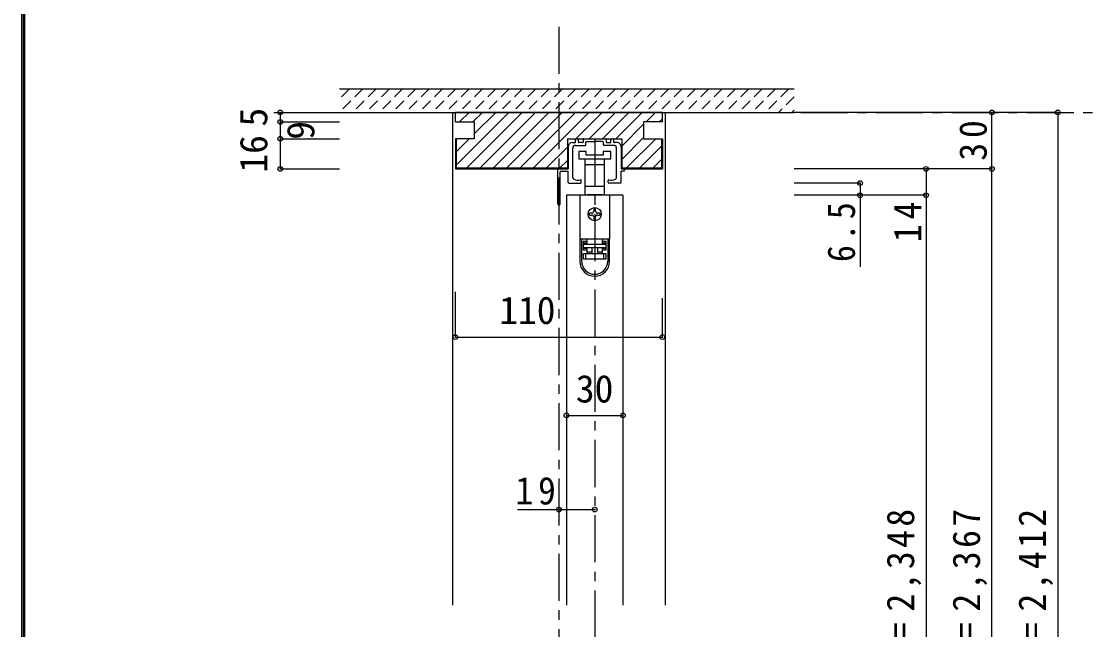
# Model space of a CAD drawing. Units: millimetres at full size, sheet at 1:5; details may follow other scales. Extents: x -973 to 977, y -718 to 696.
# Drawn here: x -973 to -404, y -323 to 0 of the extents above; entities that cross this region are included whole.
import ezdxf
from ezdxf.enums import TextEntityAlignment as Align

# ---------------------------------------------------------------- set-up
doc = ezdxf.new("R2010")
doc.units = ezdxf.units.MM
doc.header["$LTSCALE"] = 5
doc.header["$PDMODE"] = 32
doc.header["$PDSIZE"] = 2.5
doc.linetypes.add('CHAIN1', pattern=[8, 5, -1, 1, -1])
doc.linetypes.add('DASHED1', pattern=[1.8, 1.2, -0.6])
for name, color, linetype in [('0-1_通り芯', 4, 'CHAIN1'), ('0-4_枠', 3, 'Continuous'), ('0-6_扉', 6, 'Continuous'), ('0-7_金物', 7, 'Continuous'), ('0-B_寸法', 7, 'Continuous'), ('0-C_ハッチ', 4, 'DASHED1'), ('F-1_枠', 6, 'Continuous')]:
    doc.layers.add(name, color=color, linetype=linetype)
doc.styles.add('ＭＳ ゴシック', font='')
doc.styles.get('ＭＳ ゴシック').set_extended_font_data('MS Gothic')

# ---------------------------------------------------------------- blocks, each defined once
blk = doc.blocks.new('03')
at = {"layer": '0-B_寸法'}
for p, q in [((-11.079, 7.476), (-9.529, 7.476)), ((-9.229, 7.776), (-9.229, 9.176)), ((-9.229, 5.976), (-4.029, 5.976)), ((-8.029, 9.476), (-8.929, 9.476)), ((-7.729, 7.776), (-7.729, 9.176)), ((-5.529, 7.476), (-7.429, 7.476)), ((-5.229, 9.176), (-5.229, 7.776)), ((-4.929, 9.476), (6.771, 9.476)), ((-3.729, 6.276), (-3.729, 7.676)), ((-3.429, 7.976), (0.621, 7.976)), ((0.921, 8.276), (0.621, 7.976)), ((0.921, 8.276), (1.221, 7.976)), ((5.271, 7.976), (1.221, 7.976)), ((5.571, 6.276), (5.571, 7.676)), ((11.071, 5.976), (5.871, 5.976)), ((7.071, 9.176), (7.071, 7.776)), ((7.371, 7.476), (9.271, 7.476)), ((9.571, 7.776), (9.571, 9.176)), ((9.871, 9.476), (10.771, 9.476)), ((11.071, 7.776), (11.071, 9.176)), ((12.921, 7.476), (11.371, 7.476)), ((-13.079, 5.476), (-13.079, -6.524)), ((-10.679, -11.096), (-10.679, 4.476)), ((12.521, -11.096), (12.521, 4.476)), ((14.921, 5.476), (14.921, -6.524)), ((-18.679, -25.124), (-18.679, -7.024)), ((-18.179, -6.524), (-13.079, -6.524)), ((-17.479, -25.124), (-17.479, -8.224)), ((-16.979, -7.724), (-13.079, -7.724)), ((-13.079, -13.724), (-13.079, -7.724)), ((16.321, -6.524), (14.921, -6.524)), ((16.321, -7.724), (14.921, -7.724)), ((14.921, -13.724), (14.921, -7.724)), ((-12.779, -14.024), (-6.529, -14.024)), ((-6.229, -13.724), (-6.229, -12.649)), ((8.071, -13.724), (8.071, -12.649)), ((14.621, -14.024), (8.371, -14.024))]:
    blk.add_line(p, q, dxfattribs=at)
for centre, radius, start, end in [((-11.079, 5.476), 2, 90, 180), ((-9.229, 4.476), 1.5, 90, 180), ((-9.529, 7.776), 0.3, 270, 0), ((-8.929, 9.176), 0.3, 90, 180), ((-8.029, 9.176), 0.3, 0, 90), ((-7.429, 7.776), 0.3, 180, 270), ((-5.529, 7.776), 0.3, 270, 0), ((-4.929, 9.176), 0.3, 90, 180), ((-4.029, 6.276), 0.3, 270, 0), ((-3.429, 7.676), 0.3, 90, 180), ((5.271, 7.676), 0.3, 0, 90), ((5.871, 6.276), 0.3, 180, 270), ((6.771, 9.176), 0.3, 0, 90), ((7.371, 7.776), 0.3, 180, 270), ((9.271, 7.776), 0.3, 270, 0), ((9.871, 9.176), 0.3, 90, 180), ((10.771, 9.176), 0.3, 0, 90), ((11.371, 7.776), 0.3, 180, 270), ((11.071, 4.476), 1.5, 0, 90), ((12.921, 5.476), 2, 0, 90), ((-18.179, -7.024), 0.5, 90, 180), ((-16.979, -8.224), 0.5, 90, 180), ((-9.679, -11.096), 1, 180, 243.25632), ((11.521, -11.096), 1, 296.74368, 0), ((16.321, -7.124), 0.6, 0, 90), ((16.321, -7.124), 0.6, 270, 0), ((-12.779, -13.724), 0.3, 180, 270), ((-7.879, -7.524), 5, 243.25632, 284.75682), ((-6.529, -12.649), 0.3, 0, 104.75682), ((-6.529, -13.724), 0.3, 270, 0), ((8.371, -12.649), 0.3, 75.24318, 180), ((8.371, -13.724), 0.3, 180, 270), ((9.721, -7.524), 5, 255.24318, 296.74368), ((14.621, -13.724), 0.3, 270, 0), ((-18.079, -25.124), 0.6, 180, 0)]:
    blk.add_arc(centre, radius, start, end, dxfattribs=at)
blk = doc.blocks.new('下荷重(戸車)')
at = {"layer": '0-7_金物'}
for p, q in [((8.5, 37.107), (4.5, 37.107)), ((-5.25, 30.107), (0, 30.107)), ((0, 30.107), (5.25, 30.107)), ((5.25, 30.107), (5.25, 33.107)), ((5.25, 18.507), (5.25, 30.107)), ((0, 18.507), (-5.25, 18.507)), ((-5.25, 18.507), (-5.25, 14.107)), ((5.25, 18.507), (0, 18.507)), ((5.25, 14.107), (5.25, 18.507)), ((7.9, 13.807), (-7.9, 13.807)), ((-7.9, 13.807), (-7.9, -9.493)), ((-5.25, 14.107), (-4, 14.107)), ((-4, 14.107), (-4, 13.807)), ((4, 14.107), (-4, 14.107)), ((4, 14.107), (5.25, 14.107)), ((4, 13.807), (4, 14.107)), ((7.9, 13.807), (7.9, -9.493)), ((-0.5, 6.307), (-0.5, 5.307)), ((0.5, 5.307), (0.5, 6.307)), ((-1.5, 4.307), (-2.5, 4.307)), ((-2.5, 3.307), (-1.5, 3.307)), ((-0.5, 2.307), (-0.5, 1.307)), ((0.5, 1.307), (0.5, 2.307)), ((2.5, 4.307), (1.5, 4.307)), ((1.5, 3.307), (2.5, 3.307)), ((7.9, -9.493), (-7.9, -9.493)), ((-7.9, -9.493), (-7.9, -9.593)), ((-6.9, -9.593), (-7.9, -9.593)), ((-7.9, -9.593), (-7.9, -21.293)), ((-4.2, -9.593), (-6.9, -9.593)), ((-6.9, -21.293), (-6.9, -9.593)), ((-6.1, -10.593), (-6.1, -15.293)), ((-6.1, -10.593), (-4.2, -10.593)), ((-4.9, -9.593), (-4.9, -9.493)), ((-4.2, -9.593), (-4.2, -10.593)), ((-4, -11.693), (-4, -9.493)), ((4, -9.493), (4, -11.693)), ((6.9, -9.593), (4.2, -9.593)), ((4.2, -10.593), (4.2, -9.593)), ((4.2, -11.593), (4.2, -10.593)), ((4.2, -10.593), (6.1, -10.593)), ((4.9, -9.493), (4.9, -9.593)), ((6.1, -15.293), (6.1, -10.593)), ((6.9, -9.593), (6.9, -21.293)), ((7.9, -9.593), (6.9, -9.593)), ((7.9, -9.493), (7.9, -9.593)), ((7.9, -21.293), (7.9, -9.593)), ((-6.1, -14.293), (-4.2, -14.293)), ((-4.2, -15.293), (-6.1, -15.293)), ((-5.9, -11.693), (-5.9, -12.193)), ((-4, -11.693), (-5.9, -11.693)), ((-5.9, -12.193), (5.9, -12.193)), ((-5.9, -14.193), (-5.9, -12.193)), ((5.9, -14.193), (-5.9, -14.193)), ((-4.2, -14.293), (-4.2, -15.293)), ((-4.2, -15.293), (-4.2, -17.193)), ((-4, -16.193), (-4, -14.193)), ((-1.5, -14.193), (-1.5, -17.193)), ((1.5, -14.193), (1.5, -17.193)), ((1.5, -16.193), (4, -16.193)), ((5.9, -11.693), (4, -11.693)), ((6.1, -11.593), (4.2, -11.593)), ((6.1, -15.293), (4.2, -15.293)), ((4.2, -17.193), (4.2, -15.293)), ((5.9, -12.193), (5.9, -11.693)), ((5.9, -12.193), (5.9, -14.193)), ((-5.9, -17.193), (-4.9, -17.193)), ((-4.9, -17.193), (4.9, -17.193)), ((-4.9, -17.193), (-4.9, -20.193)), ((4.9, -20.193), (-4.9, -20.193)), ((4.9, -17.193), (5.9, -17.193)), ((5.9, -17.193), (5.9, -20.193))]:
    blk.add_line(p, q, dxfattribs=at)
for points in [[(-8.5, 33.107), (0, 33.107), (8.5, 33.107), (8.5, 37.107)], [(4.5, 37.107), (4.5, 35.107), (-4.5, 35.107), (-4.5, 37.107), (-8.5, 37.107), (-8.5, 33.107)], [(-5.25, 33.107), (-5.25, 30.107), (-5.25, 18.507)], [(-4.2, -10.593), (-4.2, -11.593), (-6.1, -11.593)], [(-4, -17.193), (-4, -16.193), (-1.5, -16.193)], [(4, -14.193), (4, -16.193), (4, -17.193)], [(4.2, -15.293), (4.2, -14.293), (6.1, -14.293)], [(-4.9, -20.193), (-5.9, -20.193), (-5.9, -17.193)], [(5.9, -20.193), (4.9, -20.193), (4.9, -17.193)]]:
    blk.add_lwpolyline(points, dxfattribs=at)
blk.add_circle((0, 3.807), 3.5, dxfattribs=at)
for centre, radius, start, end in [((0, 6.307), 0.5, 90, 180), ((0, 6.307), 0.5, 0, 90), ((-2.5, 3.807), 0.5, 90, 180), ((-2.5, 3.807), 0.5, 180, 270), ((-1.5, 5.307), 1, 270, 0), ((-1.5, 2.307), 1, 0, 90), ((0, 1.307), 0.5, 180, 270), ((0, 1.307), 0.5, 270, 0), ((1.5, 5.307), 1, 180, 270), ((1.5, 2.307), 1, 90, 180), ((2.5, 3.807), 0.5, 0, 90), ((2.5, 3.807), 0.5, 270, 0), ((0, -21.293), 7.9, 180, 0), ((0, -21.293), 6.9, 180, 0)]:
    blk.add_arc(centre, radius, start, end, dxfattribs=at)

msp = doc.modelspace()

# ---------------------------------------------------------------- linework, layer by layer
at = {"layer": '0-1_通り芯'}
for p, q in [((-687.847, -2.5), (-687.847, -577.5)), ((-839.347, -48), (-403.847, -48)), ((-668.847, -62), (-668.847, -567.5))]:
    msp.add_line(p, q, dxfattribs=at)
at = {"layer": '0-4_枠', "color": 4}
for p, q in [((-744.347, -48), (-744.347, -309.75)), ((-631.347, -48), (-631.347, -309.75))]:
    msp.add_line(p, q, dxfattribs=at)
at = {"layer": '0-4_枠'}
for p, q in [((-632.847, -48), (-742.847, -48)), ((-742.847, -53), (-742.847, -48)), ((-632.847, -53), (-632.847, -48)), ((-742.847, -53), (-732.847, -53)), ((-732.847, -53), (-732.847, -62)), ((-632.847, -53), (-642.847, -53)), ((-642.847, -53), (-642.847, -62)), ((-742.347, -62), (-742.347, -77.5)), ((-683.247, -62), (-683.247, -78)), ((-683.247, -62), (-654.447, -62)), ((-642.847, -62), (-632.847, -62)), ((-633.347, -62), (-633.347, -77.5)), ((-632.847, -62), (-632.847, -78)), ((-742.847, -78), (-683.247, -78)), ((-742.347, -77.5), (-683.247, -77.5)), ((-654.447, -77.5), (-633.347, -77.5))]:
    msp.add_line(p, q, dxfattribs=at)
for points in [[(-732.847, -62), (-742.847, -62), (-742.847, -78)], [(-654.447, -62), (-654.447, -78), (-632.847, -78)]]:
    msp.add_lwpolyline(points, dxfattribs=at)
at = {"layer": '0-6_扉'}
for p, q in [((-653.847, -92), (-683.847, -92)), ((-683.847, -92), (-683.847, -309.75)), ((-653.847, -92), (-653.847, -309.75))]:
    msp.add_line(p, q, dxfattribs=at)
at = {"layer": '0-B_寸法', "color": 2}
for p, q in [((-804.347, -35.5), (-562.847, -35.5)), ((-804.347, -48), (-562.847, -48))]:
    msp.add_line(p, q, dxfattribs=at)
at = {"layer": '0-B_寸法', "color": 4, "linetype": 'DASHED1'}
for p, q in [((-799.136, -35.5), (-804.347, -40.711)), ((-792.065, -35.5), (-804.347, -47.782)), ((-784.994, -35.5), (-797.494, -48)), ((-777.923, -35.5), (-790.423, -48)), ((-770.852, -35.5), (-783.352, -48)), ((-763.781, -35.5), (-776.281, -48)), ((-756.71, -35.5), (-769.21, -48)), ((-749.638, -35.5), (-762.138, -48)), ((-742.567, -35.5), (-755.067, -48)), ((-735.496, -35.5), (-747.996, -48)), ((-728.425, -35.5), (-740.925, -48)), ((-721.354, -35.5), (-733.854, -48)), ((-714.283, -35.5), (-726.783, -48)), ((-707.212, -35.5), (-719.712, -48)), ((-700.141, -35.5), (-712.641, -48)), ((-693.07, -35.5), (-705.57, -48)), ((-685.999, -35.5), (-698.499, -48)), ((-678.928, -35.5), (-691.428, -48)), ((-671.857, -35.5), (-684.357, -48)), ((-664.786, -35.5), (-677.286, -48)), ((-657.715, -35.5), (-670.215, -48)), ((-650.644, -35.5), (-663.144, -48)), ((-643.572, -35.5), (-656.072, -48)), ((-636.501, -35.5), (-649.001, -48)), ((-629.43, -35.5), (-641.93, -48)), ((-622.359, -35.5), (-634.859, -48)), ((-615.288, -35.5), (-627.788, -48)), ((-608.217, -35.5), (-620.717, -48)), ((-601.146, -35.5), (-613.646, -48)), ((-594.075, -35.5), (-606.575, -48)), ((-587.004, -35.5), (-599.504, -48)), ((-579.933, -35.5), (-592.433, -48)), ((-572.862, -35.5), (-585.362, -48)), ((-565.791, -35.5), (-578.291, -48)), ((-562.847, -39.627), (-571.22, -48)), ((-562.847, -46.698), (-564.149, -48))]:
    msp.add_line(p, q, dxfattribs=at)
at = {"layer": '0-B_寸法', "color": 4}
for p, q in [((-835.847, -48), (-835.847, -53)), ((-835.847, -48), (-804.347, -48)), ((-422.847, -48), (-562.847, -48)), ((-457.847, -567.5), (-457.847, -48)), ((-422.847, -48), (-422.847, -555.5)), ((-835.847, -53), (-835.847, -62)), ((-835.847, -53), (-804.347, -53)), ((-835.847, -62), (-835.847, -78)), ((-835.847, -62), (-804.347, -62)), ((-835.847, -78), (-804.347, -78)), ((-457.847, -78), (-562.847, -78)), ((-492.847, -78), (-492.847, -547.5)), ((-527.847, -85.5), (-562.847, -85.5)), ((-527.847, -85.5), (-527.847, -129.959)), ((-492.847, -92), (-562.847, -92)), ((-742.847, -167.304), (-742.847, -143.246)), ((-632.847, -167.304), (-632.847, -146.746)), ((-742.847, -167.304), (-632.847, -167.304)), ((-683.847, -209), (-653.847, -209)), ((-709.847, -259), (-668.847, -259))]:
    msp.add_line(p, q, dxfattribs=at)
at = {"layer": '0-B_寸法'}
for p in [(-835.847, -48), (-457.847, -48), (-422.847, -48), (-835.847, -53), (-835.847, -62), (-835.847, -78), (-492.847, -78), (-457.847, -78), (-527.847, -85.5), (-527.847, -92), (-492.847, -92), (-742.847, -167.304), (-632.847, -167.304), (-683.847, -209), (-653.847, -209), (-687.847, -259), (-668.847, -259)]:
    msp.add_point(p, dxfattribs=at)
at = {"layer": '0-C_ハッチ', "linetype": 'Continuous'}
for p, q in [((-742.347, -75.987), (-714.36, -48)), ((-740.573, -53), (-735.573, -48)), ((-736.789, -77.5), (-707.289, -48)), ((-733.502, -53), (-728.502, -48)), ((-732.847, -59.416), (-721.431, -48)), ((-729.718, -77.5), (-700.218, -48)), ((-722.647, -77.5), (-693.147, -48)), ((-715.576, -77.5), (-686.076, -48)), ((-708.505, -77.5), (-679.005, -48)), ((-701.434, -77.5), (-671.934, -48)), ((-678.863, -62), (-664.863, -48)), ((-671.792, -62), (-657.792, -48)), ((-664.721, -62), (-650.721, -48)), ((-657.65, -62), (-643.65, -48)), ((-641.578, -53), (-636.578, -48)), ((-654.447, -65.869), (-642.847, -54.269)), ((-634.507, -53), (-632.847, -51.34)), ((-742.347, -68.916), (-735.431, -62)), ((-654.447, -72.94), (-642.847, -61.34)), ((-651.936, -77.5), (-636.436, -62)), ((-683.247, -66.384), (-694.363, -77.5)), ((-644.865, -77.5), (-633.347, -65.982)), ((-687.292, -77.5), (-683.247, -73.455)), ((-637.794, -77.5), (-633.347, -73.053))]:
    msp.add_line(p, q, dxfattribs=at)
at = {"layer": 'F-1_枠'}
for p, q in [((-973.347, 695.833), (-973.347, -700.833)), ((-972.514, 695.833), (-972.514, -700.833)), ((-971.68, 695.833), (-971.68, -700.833))]:
    msp.add_line(p, q, dxfattribs=at)

# ---------------------------------------------------------------- block references
at = {"layer": '0-7_金物'}
for name, p in [('03', (-669.768, -71.476)), ('下荷重(戸車)', (-668.847, -105.807))]:
    msp.add_blockref(name, p, dxfattribs=at)

# ---------------------------------------------------------------- texts
at = {"layer": '0-B_寸法', "style": 'ＭＳ ゴシック'}
for s, p in [('5', (-838.347, -55.5)), ('9', (-813.347, -62.5)), ('16', (-838.347, -80))]:
    msp.add_text(s, height=14.66, rotation=90, dxfattribs=at).set_placement(p, align=Align.BOTTOM_LEFT)
for s, p in [('110', (-719.567, -164.804)), ('30', (-678.847, -206.5))]:
    msp.add_text(s, height=14.66, dxfattribs=at).set_placement(p, align=Align.BOTTOM_LEFT)
at = {"layer": '0-B_寸法', "char_height": 14.66, "attachment_point": 7, "rotation": 90, "style": 'ＭＳ ゴシック'}
for s, insert in [('\\T1.27;\\W0.95;30', (-460.347, -73.625)), ('\\T1.27;\\W0.9;6.5', (-530.347, -127.475)), ('\\T1.27;\\W0.95;14', (-495.347, -116.936)), ('\\T1.19;\\W0.95;ＤＨ＝2,348', (-495.347, -381)), ('\\T1.19;\\W0.95;枠内＝2,367', (-460.347, -381)), ('\\T1.19;\\W0.95;枠外＝2,412', (-425.347, -381))]:
    msp.add_mtext(s, dxfattribs=dict(at, insert=insert))
at = {"layer": '0-B_寸法', "insert": (-710.972, -256.5), "char_height": 14.66, "attachment_point": 7, "style": 'ＭＳ ゴシック'}
msp.add_mtext('\\T1.27;\\W0.95;19', dxfattribs=at)

doc.saveas('drawing.dxf')
